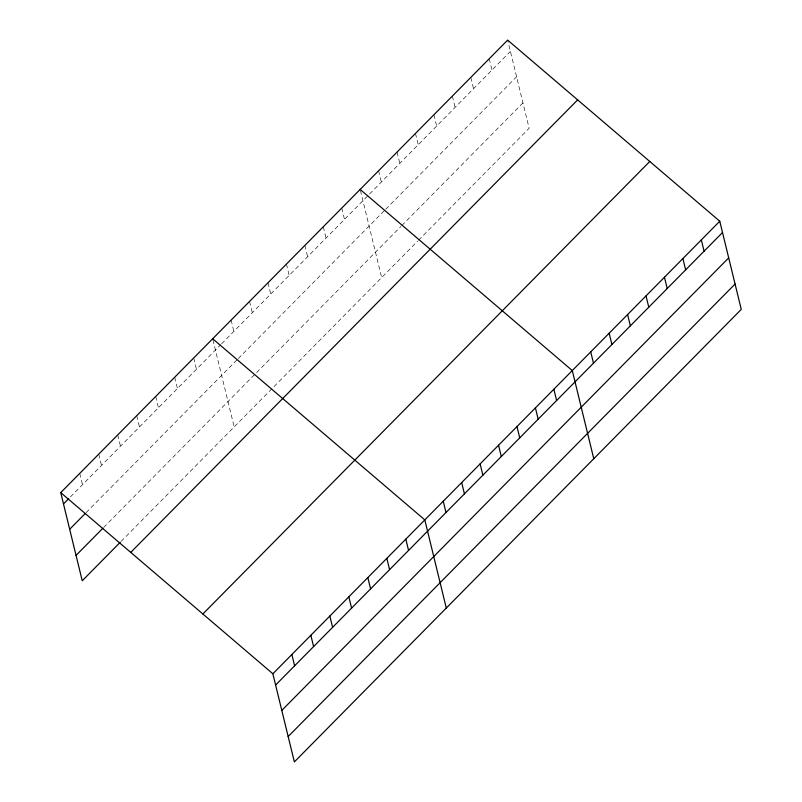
<?xml version="1.0" encoding="UTF-8"?>
<svg xmlns="http://www.w3.org/2000/svg" width="802" height="802" viewBox="0 0 802 802"><rect width="100%" height="100%" fill="white"/><g stroke="black" fill="none" stroke-linecap="round" stroke-linejoin="round"><path stroke-width="0.6" stroke-dasharray="4.01 3.01" d="M70.406 496.919L220.71 344.72M221.593 343.827L510.403 51.388M86.085 512.658L237.432 359.416M238.304 358.524L384.91 210.084M385.782 209.192L516.588 76.751M103.679 527.425L400.93 226.435M401.812 225.552L522.954 102.887M121.082 541.43L417.652 241.131M418.524 240.239L529.14 128.24L507.927 41.233M489.22 58.767L491.967 70.055M470.784 77.433L473.531 88.721M452.348 96.1L455.095 107.388M433.912 114.766L436.659 126.054M415.476 133.433L418.233 144.721M397.04 152.099L399.797 163.387M378.604 170.766L381.361 182.054M360.449 190.565L381.662 277.572M341.732 208.099L344.489 219.387M323.306 226.765L326.053 238.054M304.87 245.432L307.617 256.72M286.434 264.099L289.181 275.387M267.998 282.765L270.745 294.053M249.562 301.432L252.319 312.72M231.126 320.098L233.883 331.386M212.971 339.888L234.184 426.905M193.703 357.993L196.45 369.281M174.706 377.231L177.463 388.519M155.708 396.459L158.465 407.747M136.721 415.697L139.468 426.985M117.724 434.925L120.48 446.213M98.736 454.153L101.483 465.441M79.739 473.391L82.496 484.679"/><path stroke-width="1.2" d="M60.741 492.618L507.646 40.1L719.765 221.232L741.259 309.382L294.354 761.9L272.86 673.76L60.741 492.618L82.235 580.768L120.22 542.302M63.498 503.907L68.681 498.664M69.684 529.27L85.223 513.541M76.05 555.405L102.816 528.307M130.746 552.398L577.651 99.879M202.866 613.981L649.77 161.463M272.86 673.76L719.765 221.232M275.617 685.048L722.522 232.52M281.793 710.412L728.697 257.883M288.169 736.537L735.073 284.018M360.168 189.432L572.287 370.564L593.771 458.714M212.69 338.765L424.809 519.896L446.293 608.046M701.329 239.898L704.086 251.186M682.893 258.565L685.65 269.853M664.467 277.231L667.214 288.519M646.031 295.898L648.778 307.186M627.595 314.564L630.342 325.853M609.159 333.231L611.906 344.519M590.723 351.898L593.48 363.186M553.851 389.231L556.608 400.519M535.415 407.897L538.172 419.185M516.979 426.564L519.736 437.852M498.553 445.23L501.3 456.518M480.117 463.897L482.864 475.185M461.681 482.563L464.428 493.852M443.245 501.23L445.992 512.518M405.812 539.134L408.569 550.423M386.825 558.362L389.572 569.651M367.827 577.59L370.584 588.889M348.84 596.828L351.587 608.116M329.843 616.056L332.599 627.344M310.845 635.294L313.602 646.582M291.858 654.522L294.605 665.81"/></g></svg>
